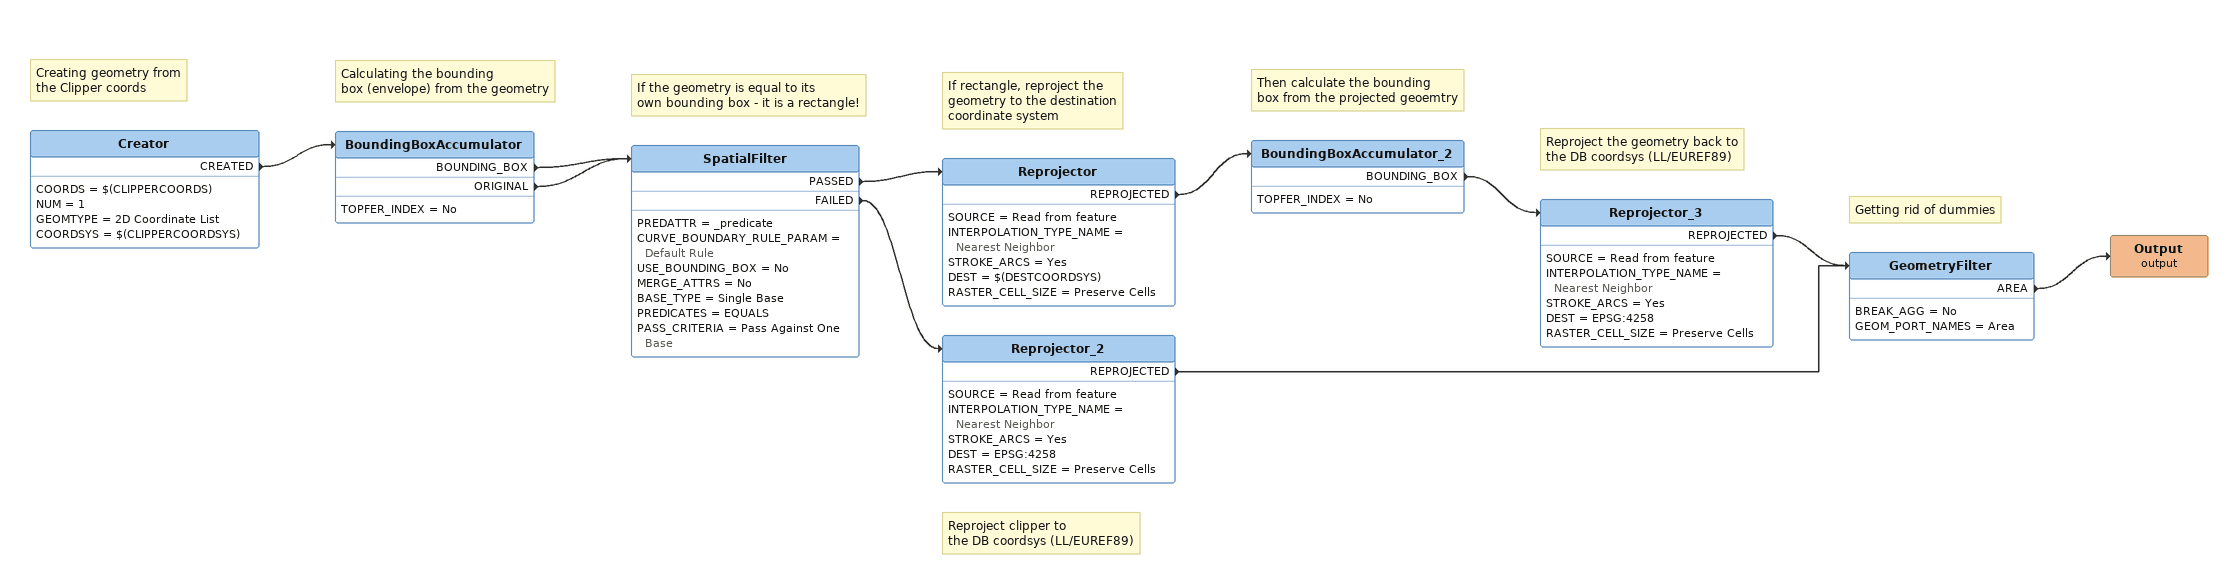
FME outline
Note: Creating geometry from / the Clipper coords
Creator
    COORDS = $(CLIPPERCOORDS)
    NUM = 1
    GEOMTYPE = 2D Coordinate List
    COORDSYS = $(CLIPPERCOORDSYS)
    CREATED -> BoundingBoxAccumulator
Note: Calculating the bounding / box (envelope) from the geometry
BoundingBoxAccumulator
    TOPFER_INDEX = No
    BOUNDING_BOX -> SpatialFilter
    ORIGINAL -> SpatialFilter
Note: If the geometry is equal to its / own bounding box - it is a rectangle!
SpatialFilter
    PREDATTR = _predicate
    CURVE_BOUNDARY_RULE_PARAM = Default Rule
    USE_BOUNDING_BOX = No
    MERGE_ATTRS = No
    BASE_TYPE = Single Base
    PREDICATES = EQUALS
    PASS_CRITERIA = Pass Against One Base
    PASSED -> Reprojector
    FAILED -> Reprojector_2
Note: If rectangle, reproject the / geometry to the destination / coordinate system
Reprojector
    SOURCE = Read from feature
    INTERPOLATION_TYPE_NAME = Nearest Neighbor
    STROKE_ARCS = Yes
    DEST = $(DESTCOORDSYS)
    RASTER_CELL_SIZE = Preserve Cells
    REPROJECTED -> BoundingBoxAccumulator_2
Note: Then calculate the bounding / box from the projected geoemtry
BoundingBoxAccumulator_2
    TOPFER_INDEX = No
    BOUNDING_BOX -> Reprojector_3
Note: Reproject the geometry back to / the DB coordsys (LL/EUREF89)
Reprojector_3
    SOURCE = Read from feature
    INTERPOLATION_TYPE_NAME = Nearest Neighbor
    STROKE_ARCS = Yes
    DEST = EPSG:4258
    RASTER_CELL_SIZE = Preserve Cells
    REPROJECTED -> GeometryFilter
Note: Reproject clipper to / the DB coordsys (LL/EUREF89)
Reprojector_2
    SOURCE = Read from feature
    INTERPOLATION_TYPE_NAME = Nearest Neighbor
    STROKE_ARCS = Yes
    DEST = EPSG:4258
    RASTER_CELL_SIZE = Preserve Cells
    REPROJECTED -> GeometryFilter
Note: Getting rid of dummies
GeometryFilter
    BREAK_AGG = No
    GEOM_PORT_NAMES = Area
    AREA -> Output (output)
Output (output)
